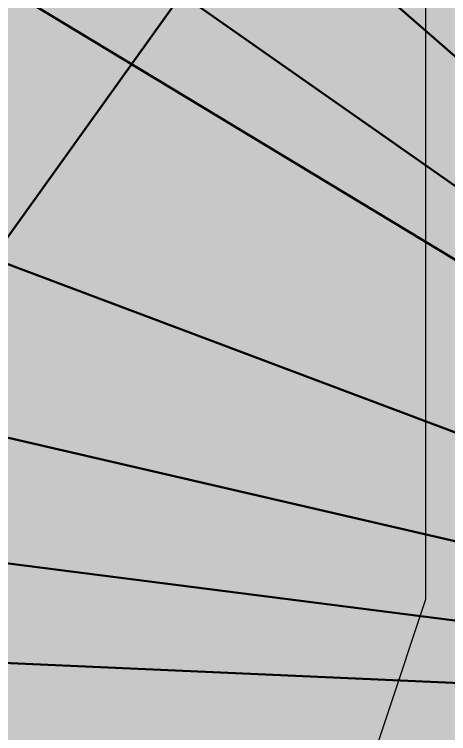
# Model space of a CAD drawing. Header units: millimetres. Extents: x 401 to 30661, y 2016 to 22119.
# Drawn here: x 16724 to 17256, y 10931 to 11811 of the extents above; entities that cross this region are included whole.
import ezdxf

# ---------------------------------------------------------------- set-up
doc = ezdxf.new("R2010")
doc.units = ezdxf.units.MM
doc.layers.add('3RD', color=140, linetype='Continuous', lineweight=25, true_color=0x7debff)
doc.layers.add('4TH DETAILS', color=125, linetype='Continuous', lineweight=15, true_color=0x39ffb0)
doc.layers.add('BACKGROUND', color=7, linetype='Continuous', true_color=0x000000)
doc.layers.add('GLOW-CYAN-2', color=7, linetype='Continuous', lineweight=50, true_color=0x7debff, transparency=0.8)
doc.layers.add('GLOW-EMERALD-2', color=7, linetype='Continuous', lineweight=30, true_color=0x39ffb0, transparency=0.8)

msp = doc.modelspace()

# ---------------------------------------------------------------- hatches: boundary and pattern name
at = {"layer": 'BACKGROUND'}
h = msp.add_hatch(color=256, dxfattribs=at)
h.dxf.hatch_style = 1
h.paths.add_polyline_path([(400.723, 2015.745), (30660.634, 2015.745), (30660.634, 22119.328), (400.723, 22119.328)])

# ---------------------------------------------------------------- linework, layer by layer
at = {"layer": '3RD', "ltscale": 2}
msp.add_line((16697.609, 11513.546), (17755.466, 12987.14), dxfattribs=at)
at = {"layer": '3RD'}
for p, q in [((18190.584, 10952.014), (16124.512, 12753.842)), ((16414.721, 12196.721), (18190.584, 10952.014)), ((16698.358, 11512.21), (18190.584, 10952.014)), ((16664.747, 11305.408), (18190.584, 10952.014)), ((16396.444, 11180.105), (18190.584, 10952.014)), ((15699.703, 11062.853), (18190.584, 10952.014))]:
    msp.add_line(p, q, dxfattribs=at)
msp.add_lwpolyline([(16336.769, 12071.17), (18190.584, 10952.014)], dxfattribs=at)
at = {"layer": '4TH DETAILS'}
msp.add_lwpolyline([(15008.675, 15014.575), (15320.46, 14910.647), (16512.728, 13956.832), (17228.088, 13479.925), (17228.088, 12764.564), (17228.088, 11095.389), (16989.635, 10380.028), (17138.044, 9489.575)], dxfattribs=at)
at = {"layer": 'GLOW-CYAN-2', "ltscale": 2}
msp.add_line((16697.609, 11513.546), (17755.466, 12987.14), dxfattribs=at)
at = {"layer": 'GLOW-CYAN-2'}
for p, q in [((18190.584, 10952.014), (16124.512, 12753.842)), ((16414.721, 12196.721), (18190.584, 10952.014)), ((16698.358, 11512.21), (18190.584, 10952.014)), ((16664.747, 11305.408), (18190.584, 10952.014)), ((16396.444, 11180.105), (18190.584, 10952.014)), ((15699.703, 11062.853), (18190.584, 10952.014))]:
    msp.add_line(p, q, dxfattribs=at)
msp.add_lwpolyline([(16336.769, 12071.17), (18190.584, 10952.014)], dxfattribs=at)
at = {"layer": 'GLOW-EMERALD-2'}
msp.add_lwpolyline([(15008.675, 15014.575), (15320.46, 14910.647), (16512.728, 13956.832), (17228.088, 13479.925), (17228.088, 12764.564), (17228.088, 11095.389), (16989.635, 10380.028), (17138.044, 9489.575)], dxfattribs=at)

doc.saveas('drawing.dxf')
